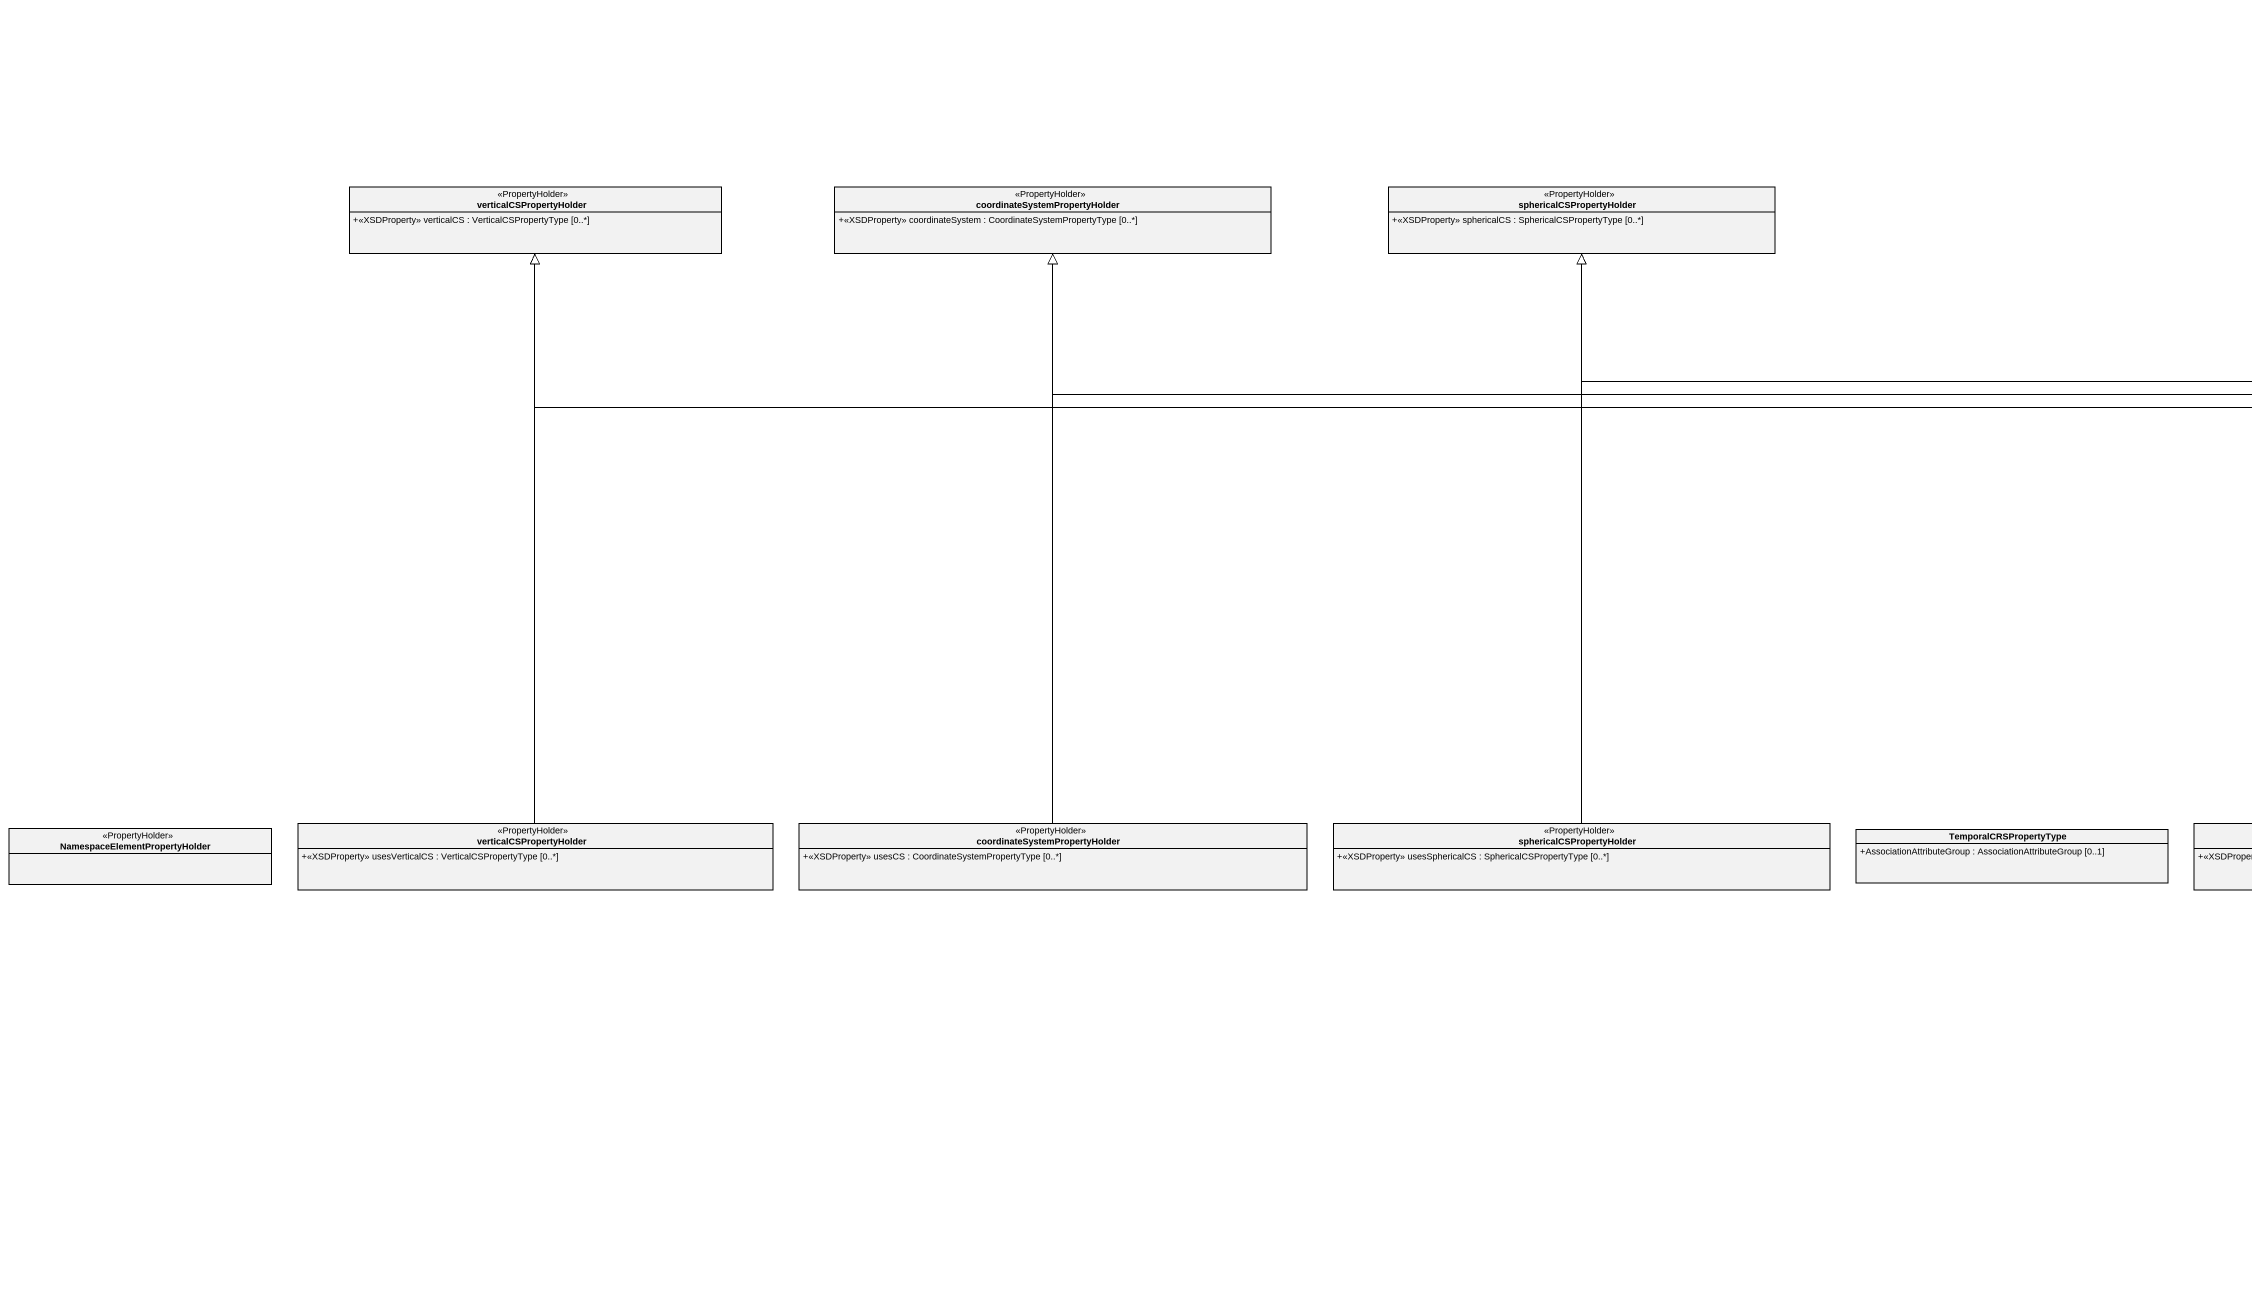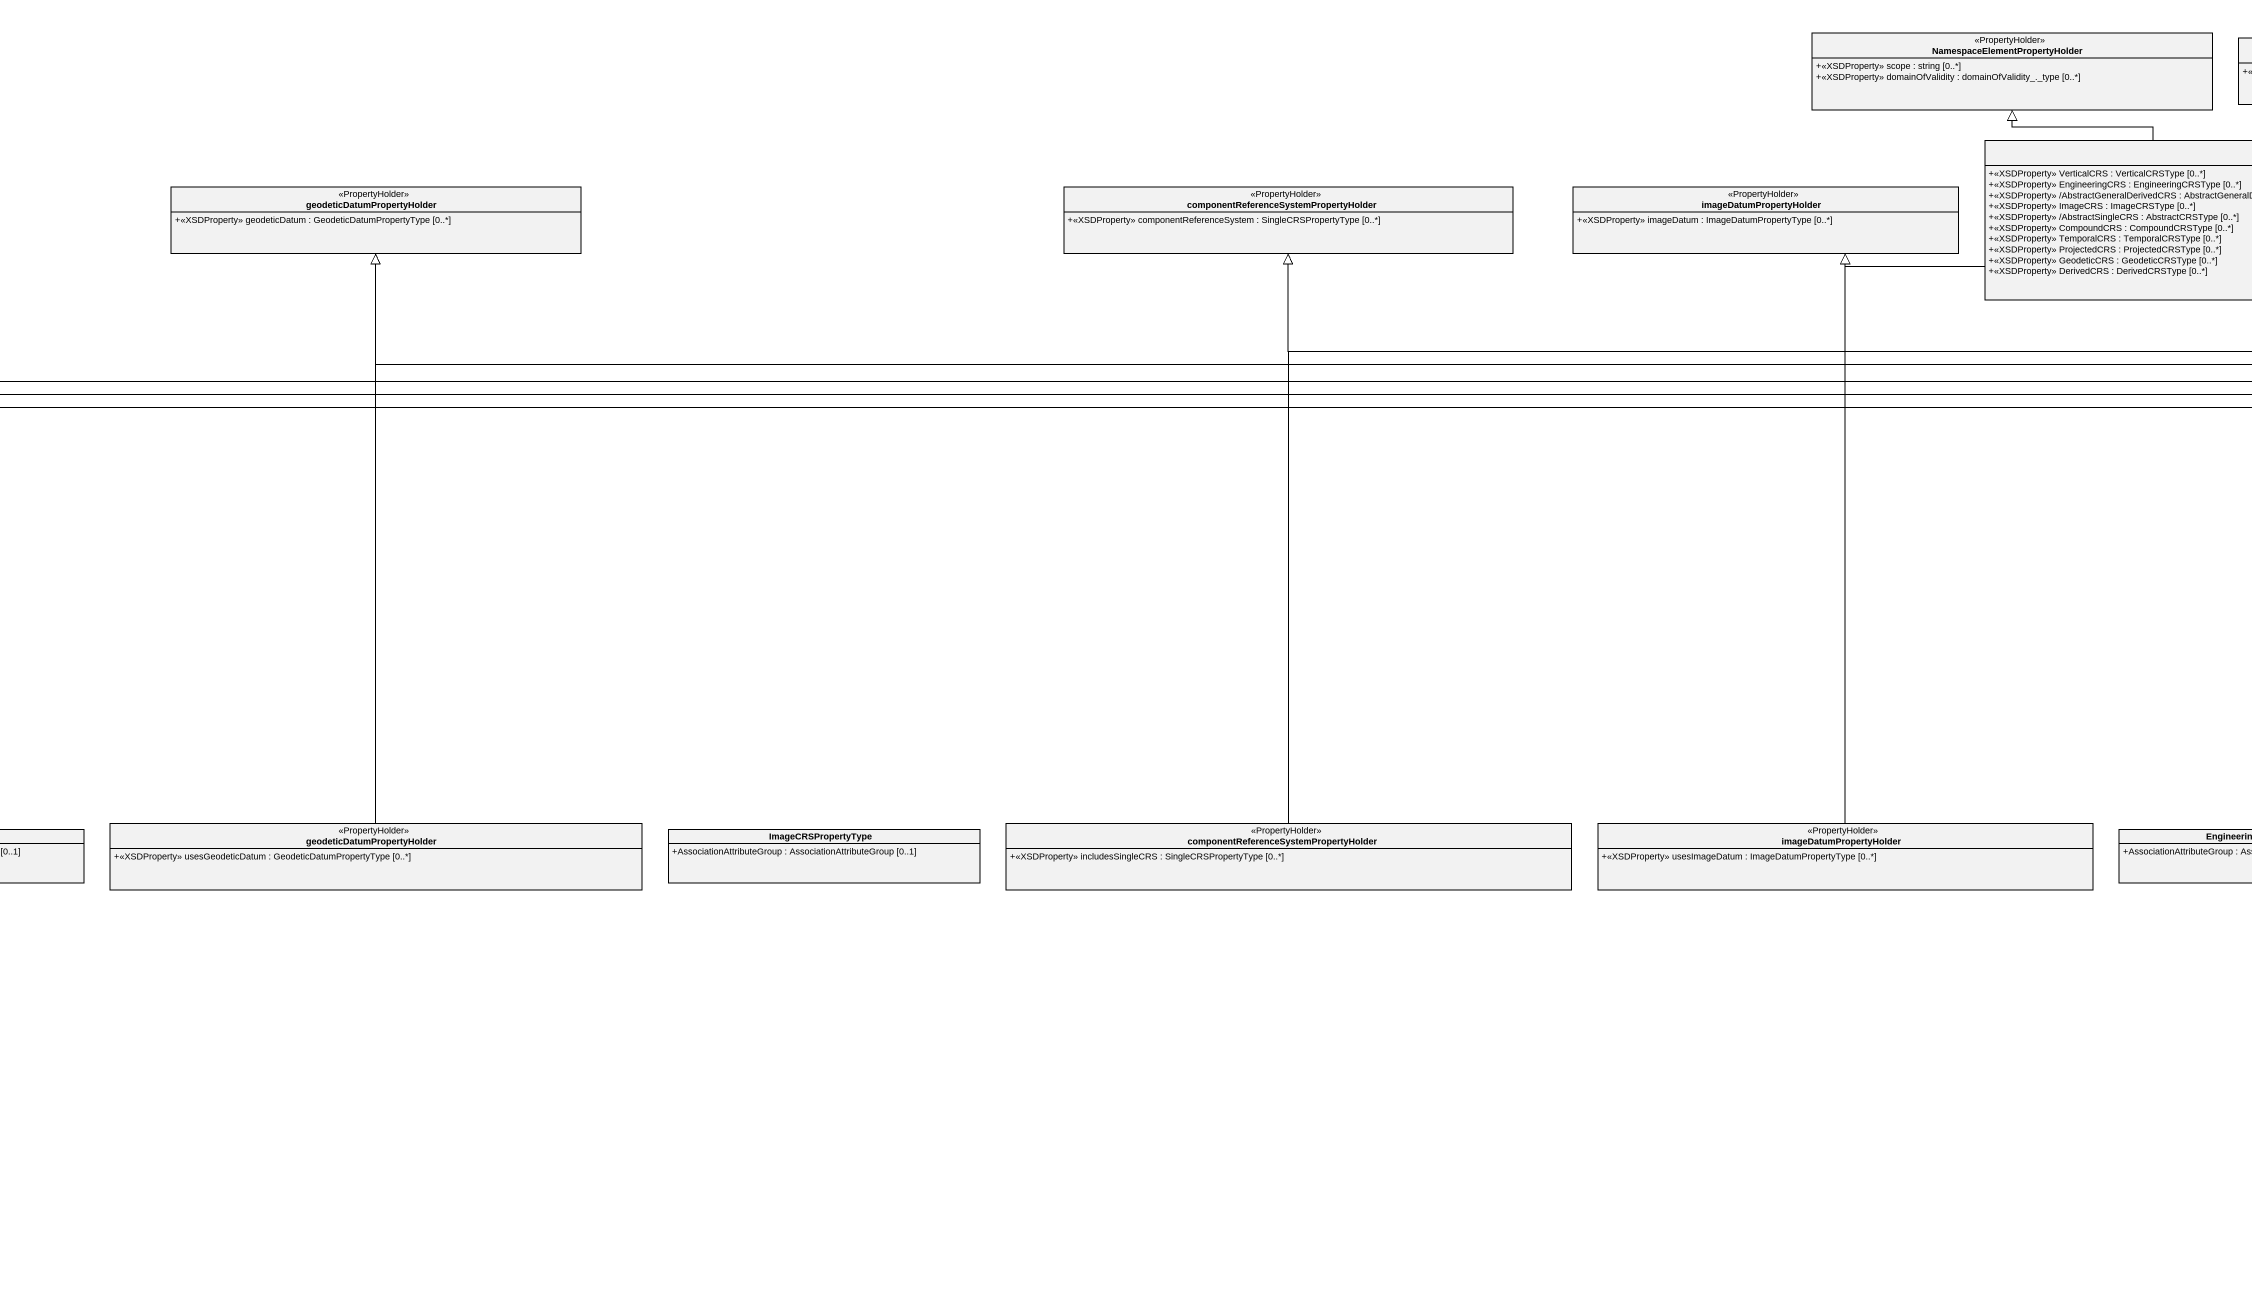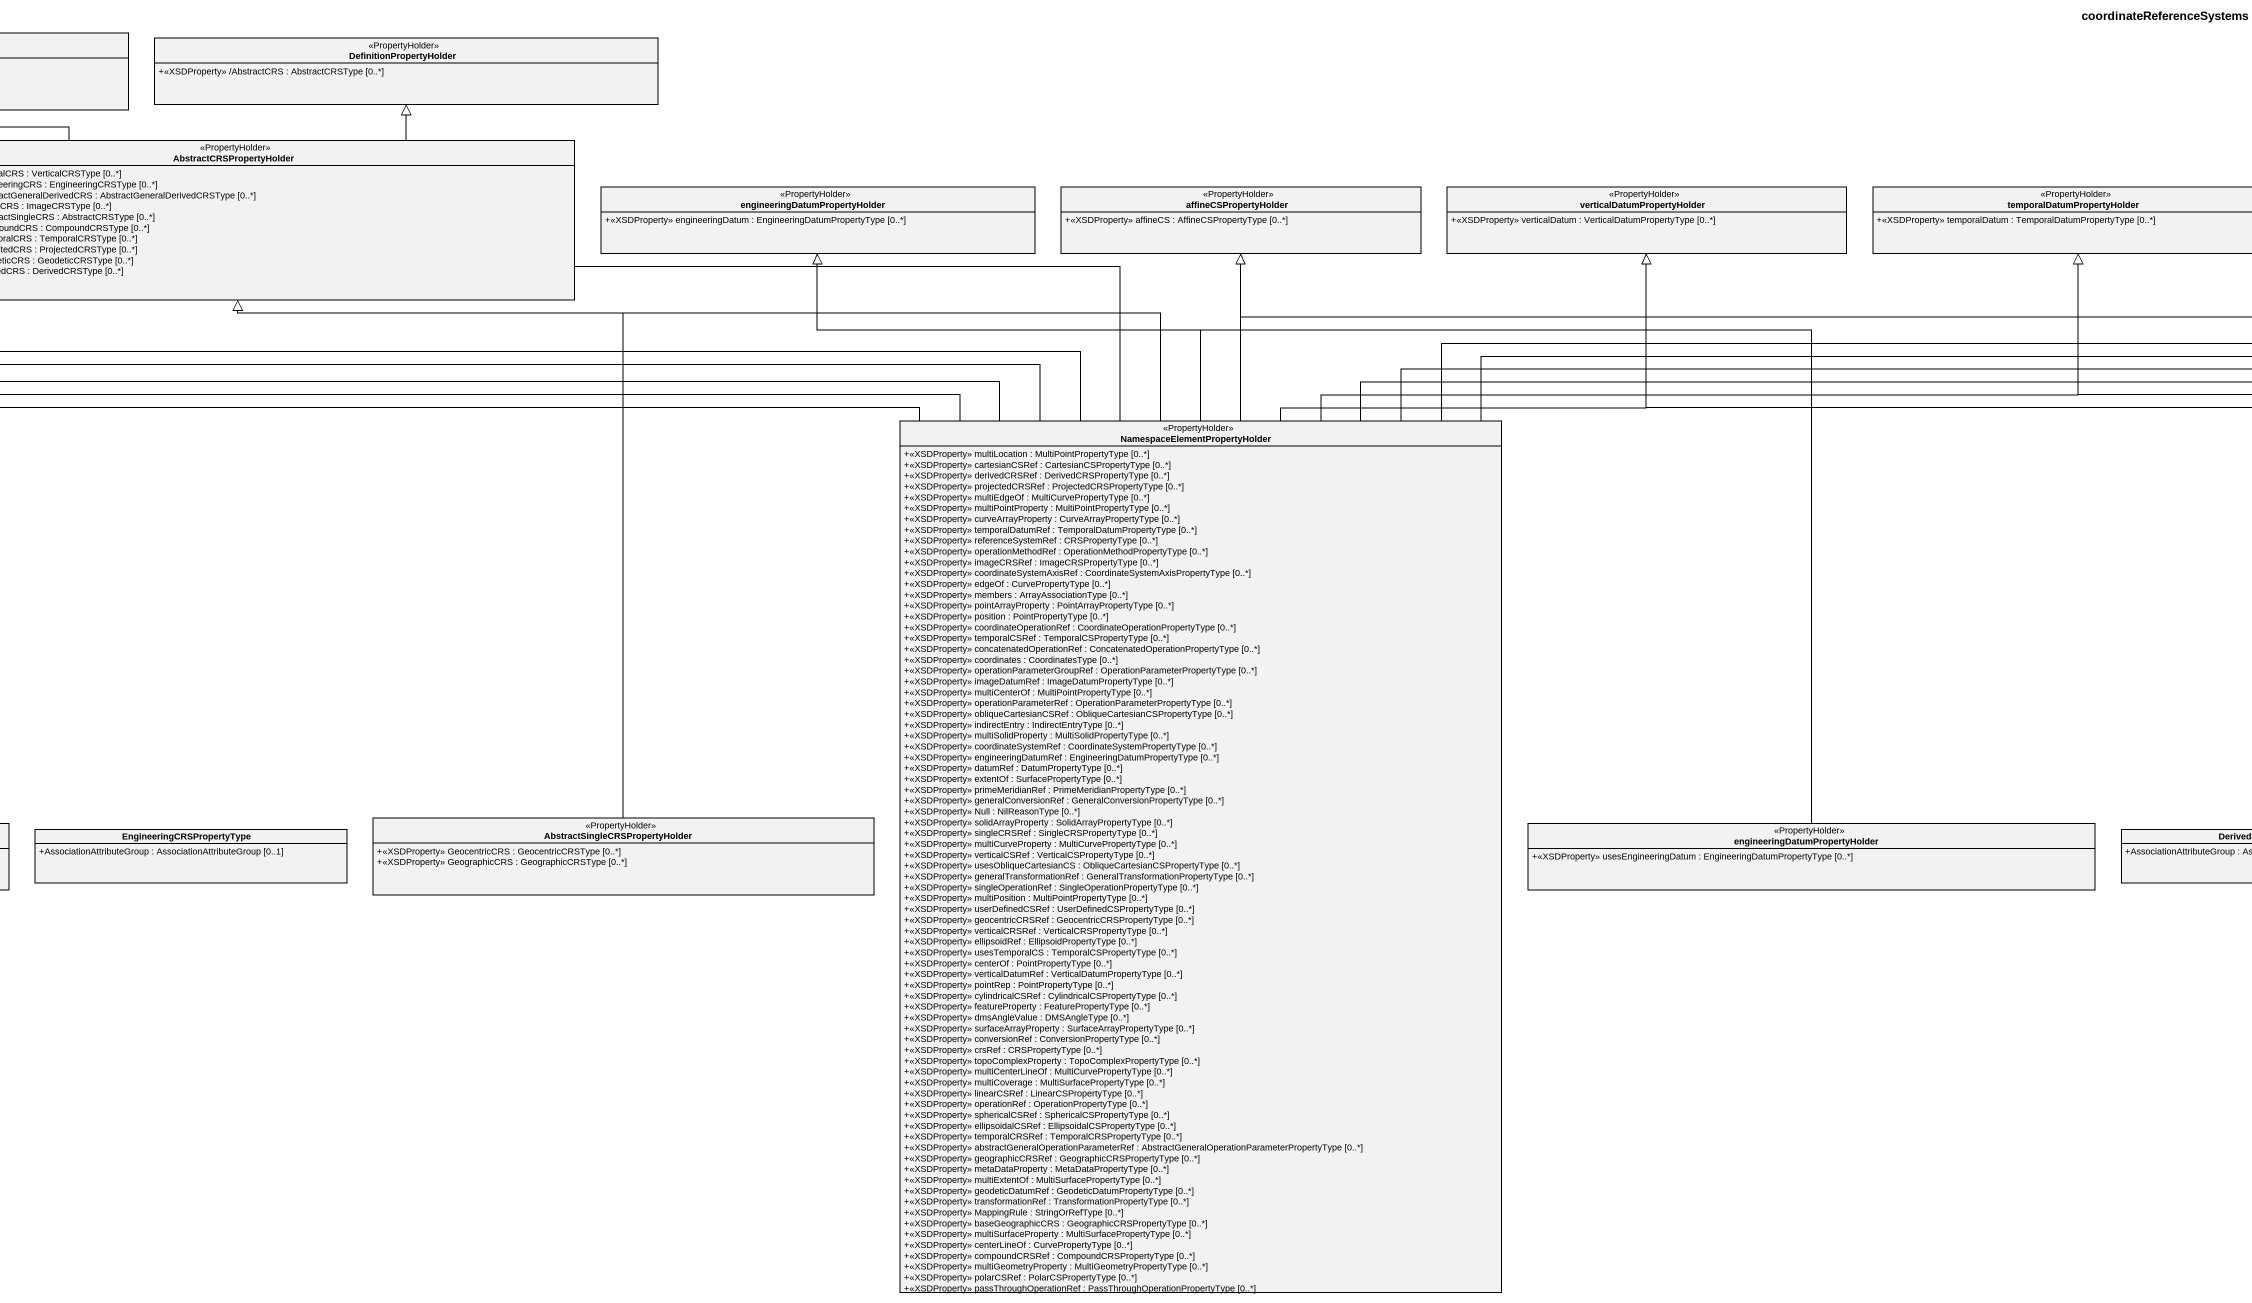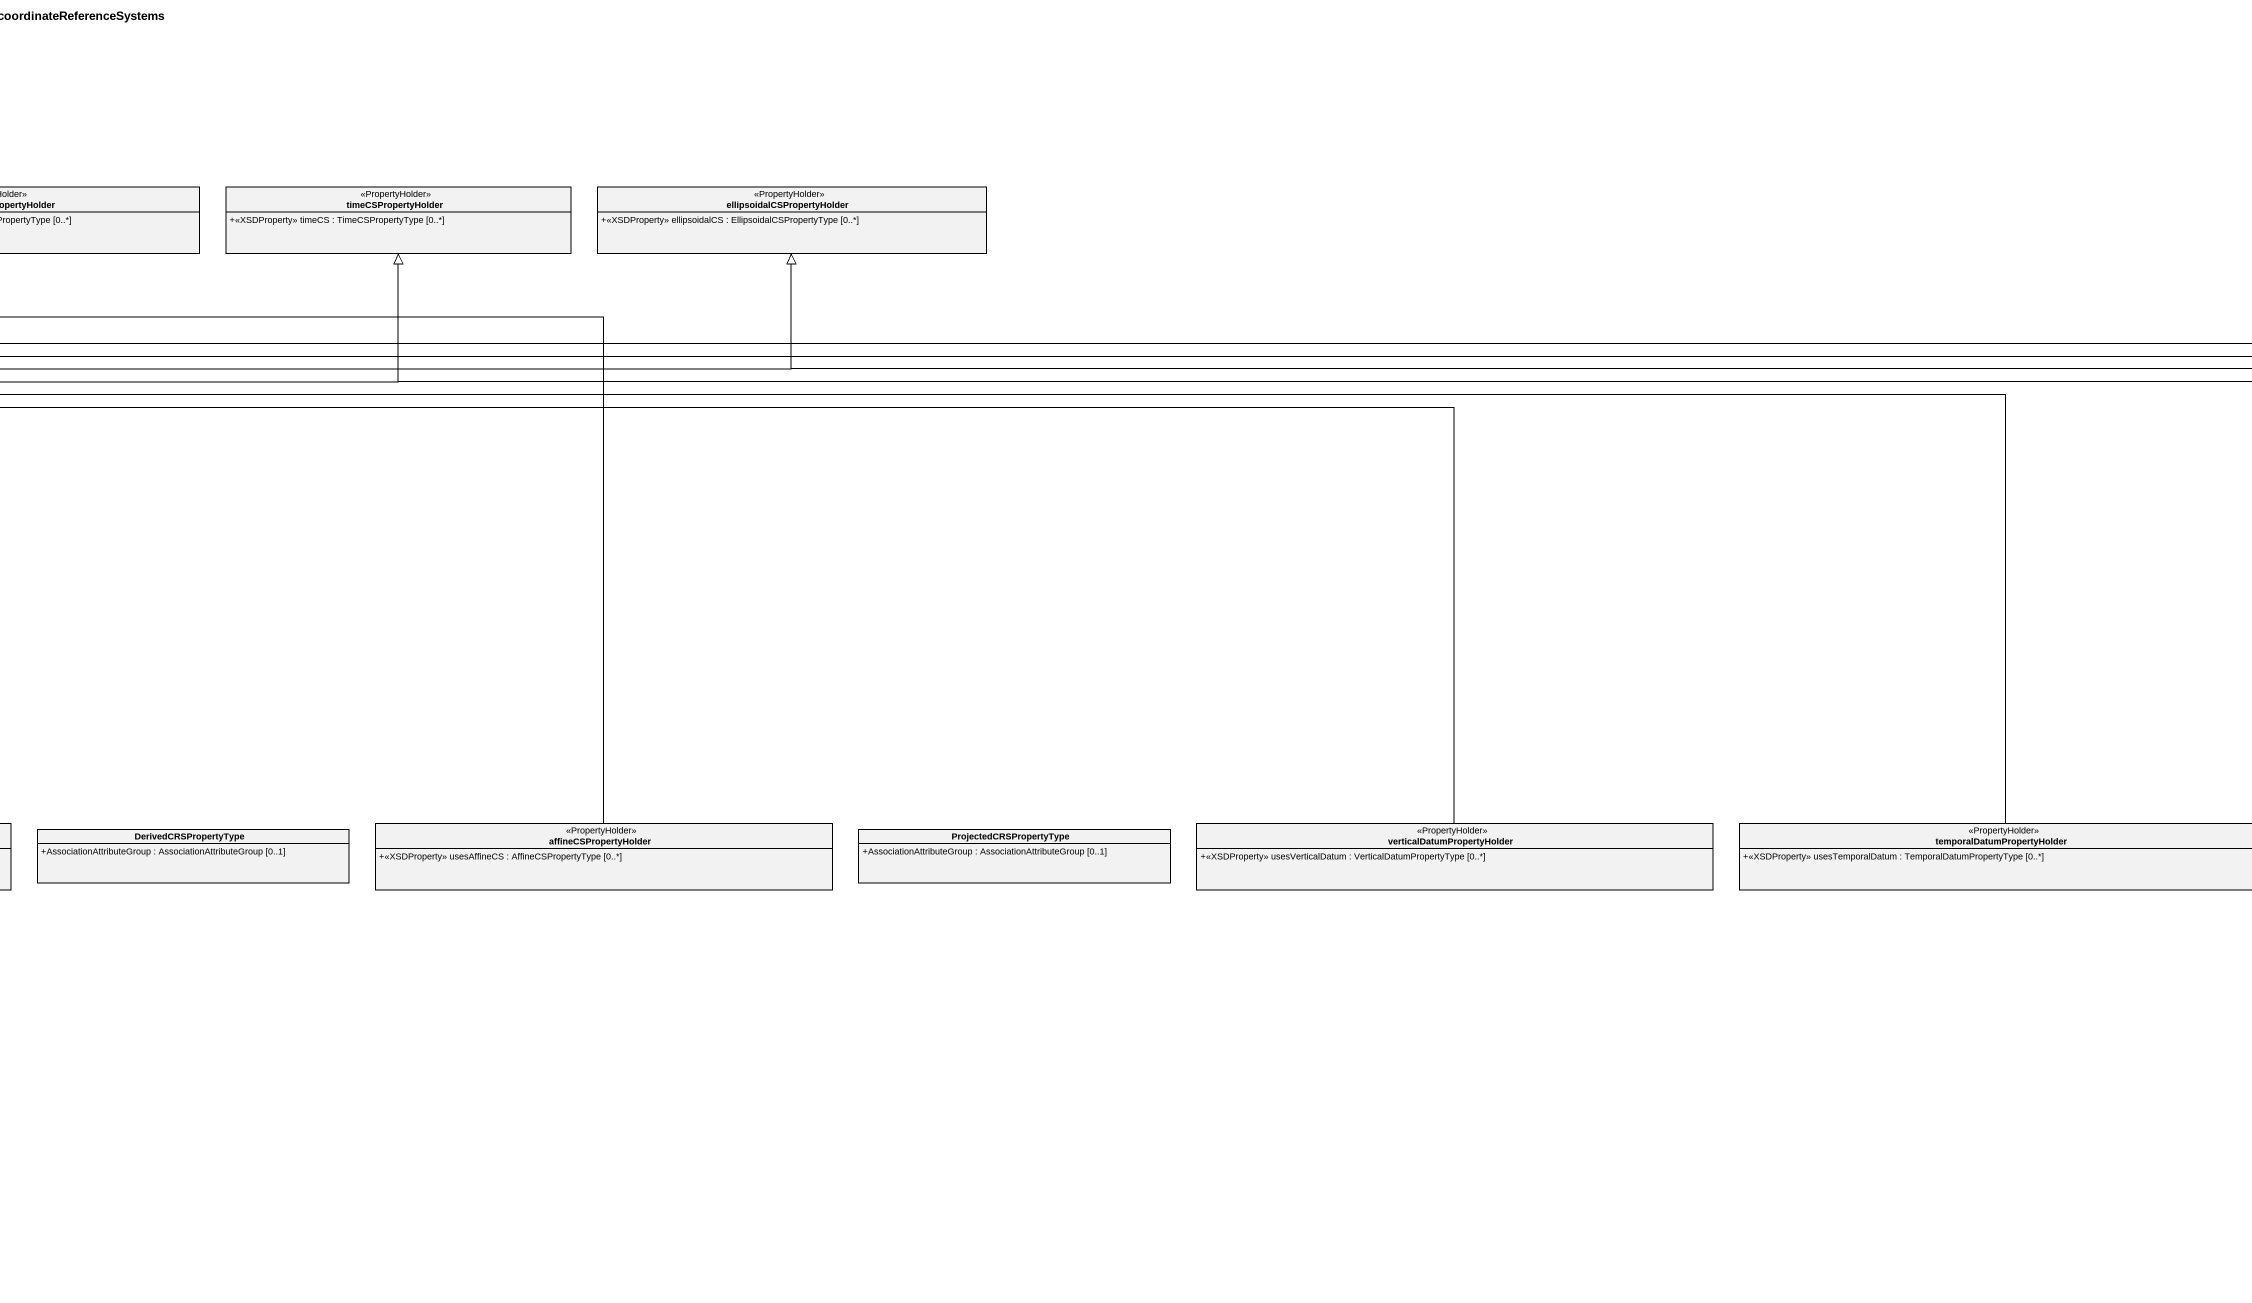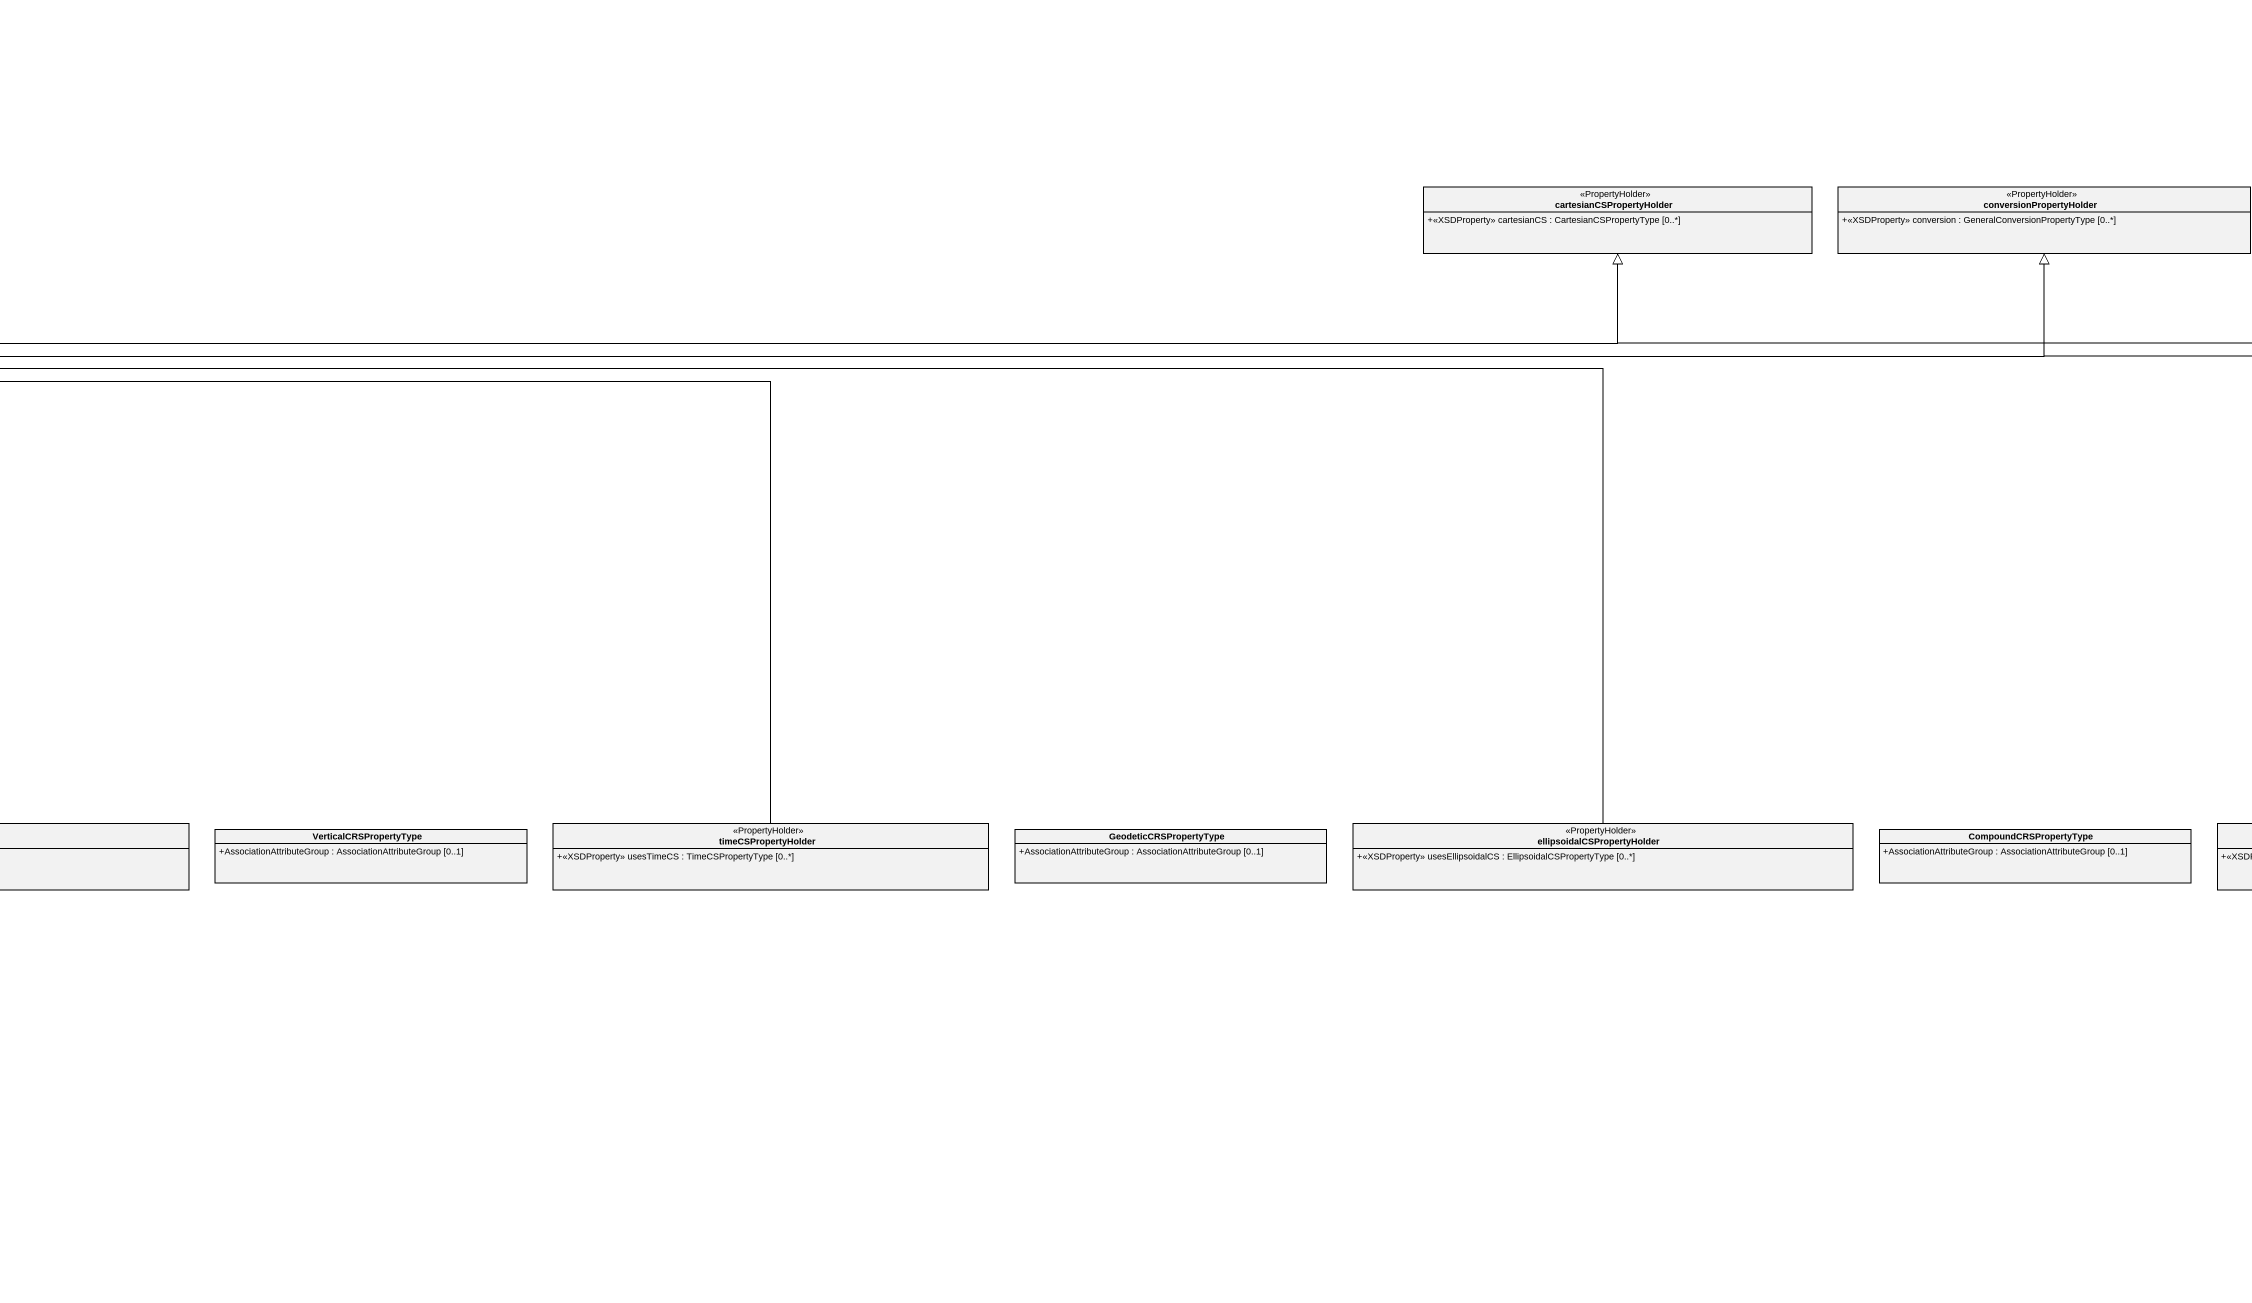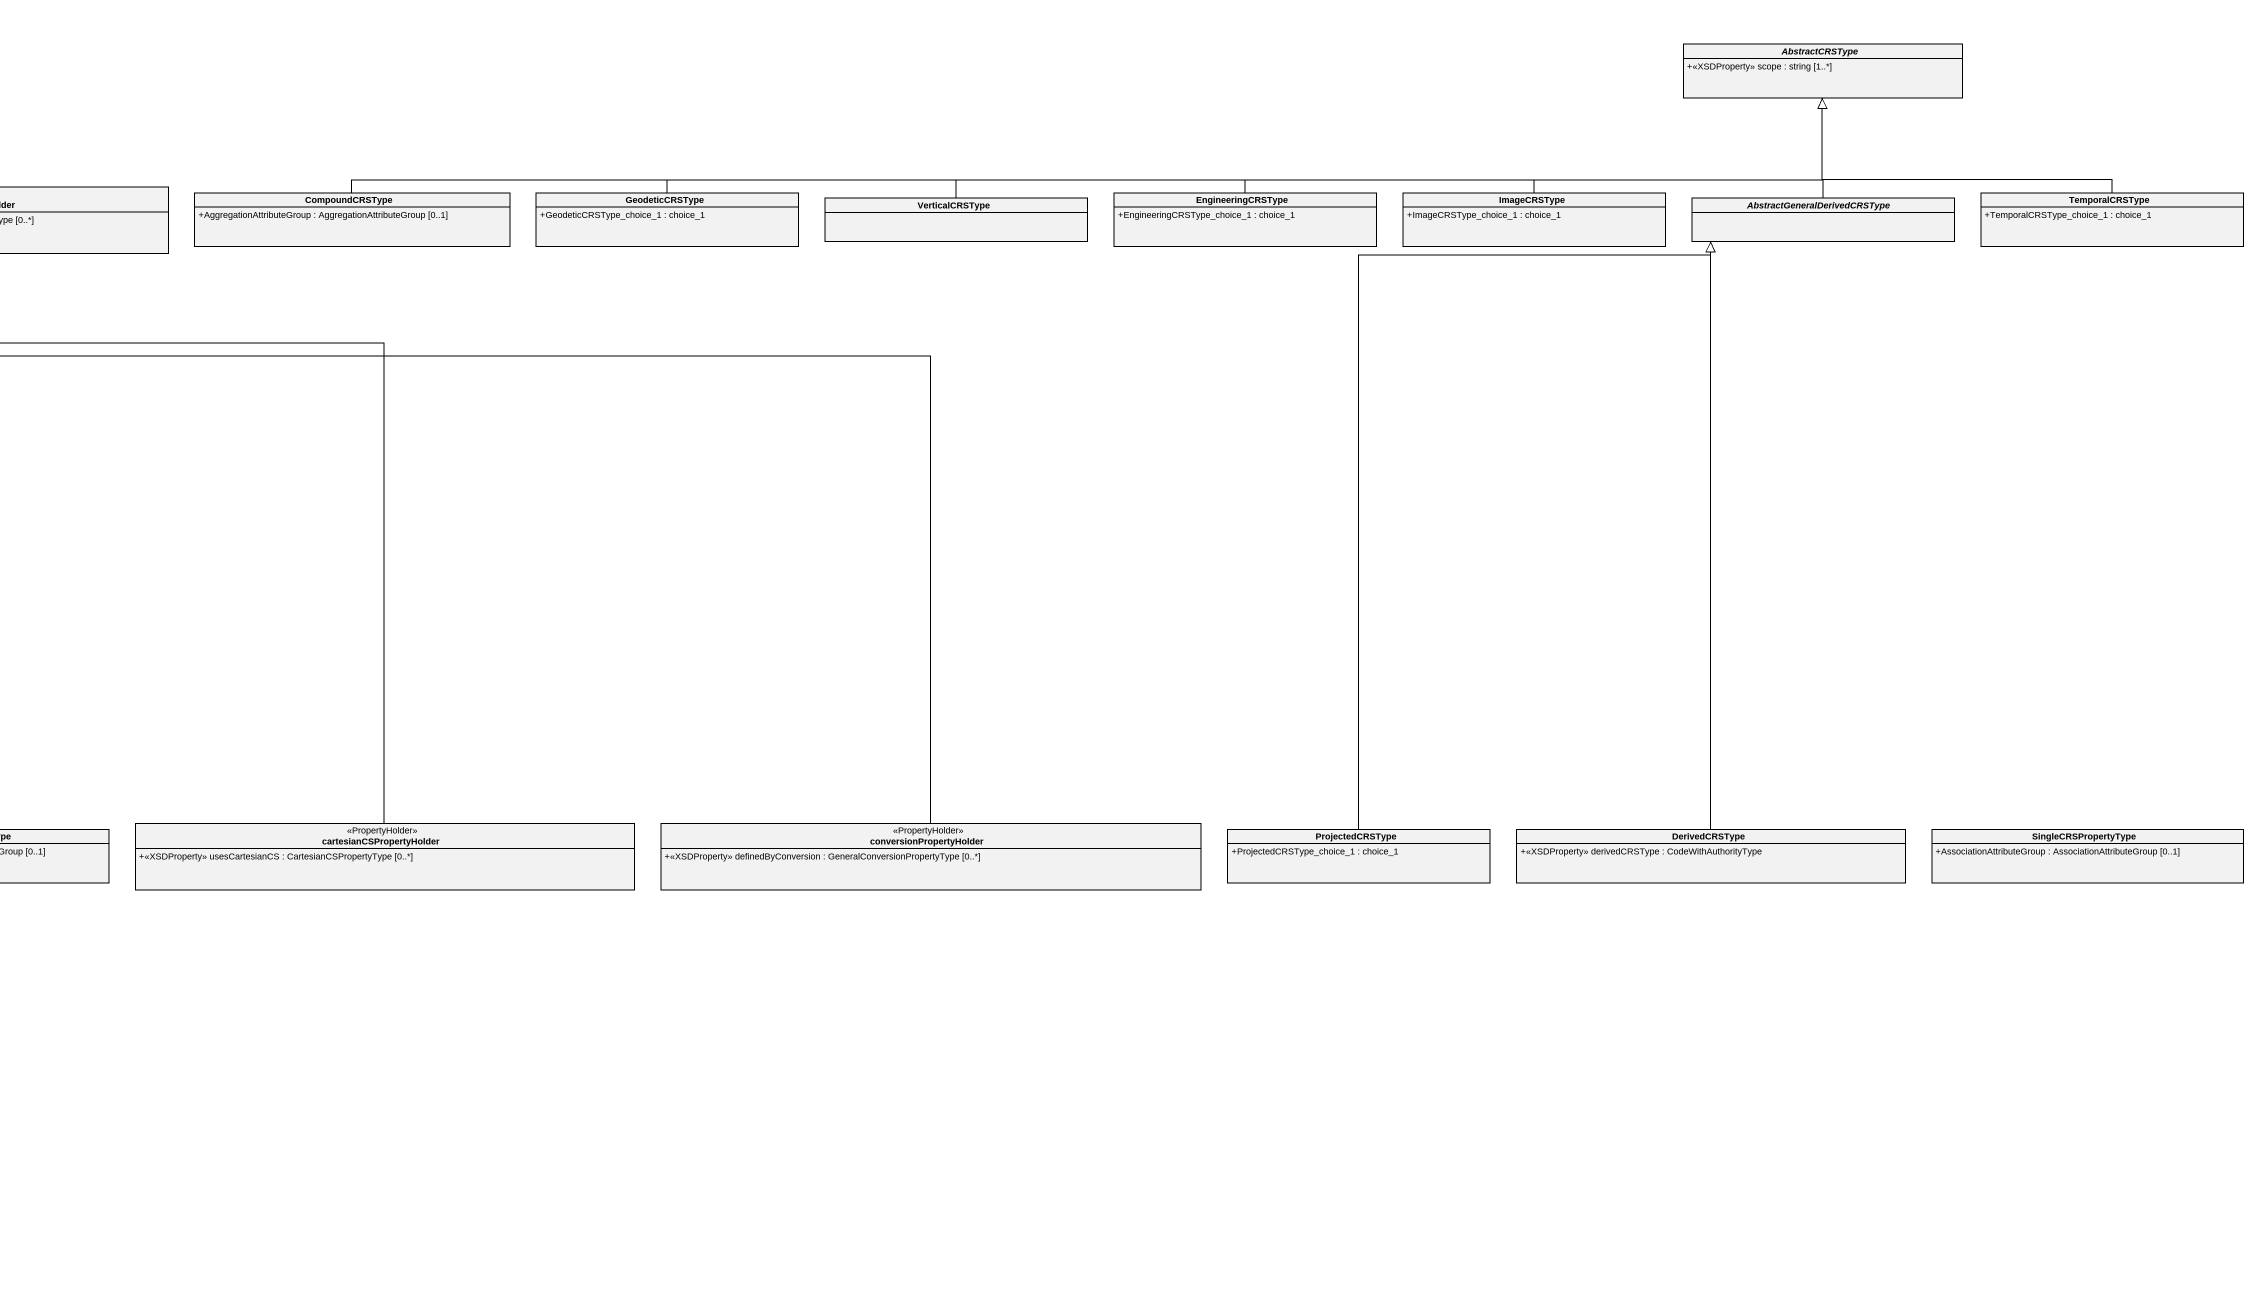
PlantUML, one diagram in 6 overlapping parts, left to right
@startuml
title coordinateReferenceSystems
hide circle
hide empty members
skinparam classAttributeIconSize 0
class "NamespaceElementPropertyHolder" as NamespaceElementPropertyHold <<PropertyHolder>> {
  +<<XSDProperty>> scope : string [0..*]
  +<<XSDProperty>> domainOfValidity : domainOfValidity_._type [0..*]
}
class DefinitionPropertyHolder <<PropertyHolder>> {
  +<<XSDProperty>> /AbstractCRS : AbstractCRSType [0..*]
}
abstract class AbstractCRSType {
  +<<XSDProperty>> scope : string [1..*]
}
class AbstractCRSPropertyHolder <<PropertyHolder>> {
  +<<XSDProperty>> VerticalCRS : VerticalCRSType [0..*]
  +<<XSDProperty>> EngineeringCRS : EngineeringCRSType [0..*]
  +<<XSDProperty>> /AbstractGeneralDerivedCRS : AbstractGeneralDerivedCRSType [0..*]
  +<<XSDProperty>> ImageCRS : ImageCRSType [0..*]
  +<<XSDProperty>> /AbstractSingleCRS : AbstractCRSType [0..*]
  +<<XSDProperty>> CompoundCRS : CompoundCRSType [0..*]
  +<<XSDProperty>> TemporalCRS : TemporalCRSType [0..*]
  +<<XSDProperty>> ProjectedCRS : ProjectedCRSType [0..*]
  +<<XSDProperty>> GeodeticCRS : GeodeticCRSType [0..*]
  +<<XSDProperty>> DerivedCRS : DerivedCRSType [0..*]
}
class verticalCSPropertyHolder <<PropertyHolder>> {
  +<<XSDProperty>> verticalCS : VerticalCSPropertyType [0..*]
}
class "coordinateSystemPropertyHolder" as coordinateSystemPropertyHold <<PropertyHolder>> {
  +<<XSDProperty>> coordinateSystem : CoordinateSystemPropertyType [0..*]
}
class sphericalCSPropertyHolder <<PropertyHolder>> {
  +<<XSDProperty>> sphericalCS : SphericalCSPropertyType [0..*]
}
class geodeticDatumPropertyHolder <<PropertyHolder>> {
  +<<XSDProperty>> geodeticDatum : GeodeticDatumPropertyType [0..*]
}
class "componentReferenceSystemPropertyHolder" as componentReferenceSystemProp <<PropertyHolder>> {
  +<<XSDProperty>> componentReferenceSystem : SingleCRSPropertyType [0..*]
}
class imageDatumPropertyHolder <<PropertyHolder>> {
  +<<XSDProperty>> imageDatum : ImageDatumPropertyType [0..*]
}
class "engineeringDatumPropertyHolder" as engineeringDatumPropertyHold <<PropertyHolder>> {
  +<<XSDProperty>> engineeringDatum : EngineeringDatumPropertyType [0..*]
}
class affineCSPropertyHolder <<PropertyHolder>> {
  +<<XSDProperty>> affineCS : AffineCSPropertyType [0..*]
}
class verticalDatumPropertyHolder <<PropertyHolder>> {
  +<<XSDProperty>> verticalDatum : VerticalDatumPropertyType [0..*]
}
class temporalDatumPropertyHolder <<PropertyHolder>> {
  +<<XSDProperty>> temporalDatum : TemporalDatumPropertyType [0..*]
}
class timeCSPropertyHolder <<PropertyHolder>> {
  +<<XSDProperty>> timeCS : TimeCSPropertyType [0..*]
}
class ellipsoidalCSPropertyHolder <<PropertyHolder>> {
  +<<XSDProperty>> ellipsoidalCS : EllipsoidalCSPropertyType [0..*]
}
class cartesianCSPropertyHolder <<PropertyHolder>> {
  +<<XSDProperty>> cartesianCS : CartesianCSPropertyType [0..*]
}
class conversionPropertyHolder <<PropertyHolder>> {
  +<<XSDProperty>> conversion : GeneralConversionPropertyType [0..*]
}
class CompoundCRSType {
  +AggregationAttributeGroup : AggregationAttributeGroup [0..1]
}
class GeodeticCRSType {
  +GeodeticCRSType_choice_1 : choice_1
}
class VerticalCRSType
class EngineeringCRSType {
  +EngineeringCRSType_choice_1 : choice_1
}
class ImageCRSType {
  +ImageCRSType_choice_1 : choice_1
}
abstract class "AbstractGeneralDerivedCRSType" as AbstractGeneralDerivedCRSTyp
class TemporalCRSType {
  +TemporalCRSType_choice_1 : choice_1
}
class "NamespaceElementPropertyHolder" as NamespaceElementPropertyHold_2 <<PropertyHolder>> {
  +<<XSDProperty>> multiLocation : MultiPointPropertyType [0..*]
  +<<XSDProperty>> cartesianCSRef : CartesianCSPropertyType [0..*]
  +<<XSDProperty>> derivedCRSRef : DerivedCRSPropertyType [0..*]
  +<<XSDProperty>> projectedCRSRef : ProjectedCRSPropertyType [0..*]
  +<<XSDProperty>> multiEdgeOf : MultiCurvePropertyType [0..*]
  +<<XSDProperty>> multiPointProperty : MultiPointPropertyType [0..*]
  +<<XSDProperty>> curveArrayProperty : CurveArrayPropertyType [0..*]
  +<<XSDProperty>> temporalDatumRef : TemporalDatumPropertyType [0..*]
  +<<XSDProperty>> referenceSystemRef : CRSPropertyType [0..*]
  +<<XSDProperty>> operationMethodRef : OperationMethodPropertyType [0..*]
  +<<XSDProperty>> imageCRSRef : ImageCRSPropertyType [0..*]
  +<<XSDProperty>> coordinateSystemAxisRef : CoordinateSystemAxisPropertyType [0..*]
  +<<XSDProperty>> edgeOf : CurvePropertyType [0..*]
  +<<XSDProperty>> members : ArrayAssociationType [0..*]
  +<<XSDProperty>> pointArrayProperty : PointArrayPropertyType [0..*]
  +<<XSDProperty>> position : PointPropertyType [0..*]
  +<<XSDProperty>> coordinateOperationRef : CoordinateOperationPropertyType [0..*]
  +<<XSDProperty>> temporalCSRef : TemporalCSPropertyType [0..*]
  +<<XSDProperty>> concatenatedOperationRef : ConcatenatedOperationPropertyType [0..*]
  +<<XSDProperty>> coordinates : CoordinatesType [0..*]
  +<<XSDProperty>> operationParameterGroupRef : OperationParameterPropertyType [0..*]
  +<<XSDProperty>> imageDatumRef : ImageDatumPropertyType [0..*]
  +<<XSDProperty>> multiCenterOf : MultiPointPropertyType [0..*]
  +<<XSDProperty>> operationParameterRef : OperationParameterPropertyType [0..*]
  +<<XSDProperty>> obliqueCartesianCSRef : ObliqueCartesianCSPropertyType [0..*]
  +<<XSDProperty>> indirectEntry : IndirectEntryType [0..*]
  +<<XSDProperty>> multiSolidProperty : MultiSolidPropertyType [0..*]
  +<<XSDProperty>> coordinateSystemRef : CoordinateSystemPropertyType [0..*]
  +<<XSDProperty>> engineeringDatumRef : EngineeringDatumPropertyType [0..*]
  +<<XSDProperty>> datumRef : DatumPropertyType [0..*]
  +<<XSDProperty>> extentOf : SurfacePropertyType [0..*]
  +<<XSDProperty>> primeMeridianRef : PrimeMeridianPropertyType [0..*]
  +<<XSDProperty>> generalConversionRef : GeneralConversionPropertyType [0..*]
  +<<XSDProperty>> Null : NilReasonType [0..*]
  +<<XSDProperty>> solidArrayProperty : SolidArrayPropertyType [0..*]
  +<<XSDProperty>> singleCRSRef : SingleCRSPropertyType [0..*]
  +<<XSDProperty>> multiCurveProperty : MultiCurvePropertyType [0..*]
  +<<XSDProperty>> verticalCSRef : VerticalCSPropertyType [0..*]
  +<<XSDProperty>> usesObliqueCartesianCS : ObliqueCartesianCSPropertyType [0..*]
  +<<XSDProperty>> generalTransformationRef : GeneralTransformationPropertyType [0..*]
  +<<XSDProperty>> singleOperationRef : SingleOperationPropertyType [0..*]
  +<<XSDProperty>> multiPosition : MultiPointPropertyType [0..*]
  +<<XSDProperty>> userDefinedCSRef : UserDefinedCSPropertyType [0..*]
  +<<XSDProperty>> geocentricCRSRef : GeocentricCRSPropertyType [0..*]
  +<<XSDProperty>> verticalCRSRef : VerticalCRSPropertyType [0..*]
  +<<XSDProperty>> ellipsoidRef : EllipsoidPropertyType [0..*]
  +<<XSDProperty>> usesTemporalCS : TemporalCSPropertyType [0..*]
  +<<XSDProperty>> centerOf : PointPropertyType [0..*]
  +<<XSDProperty>> verticalDatumRef : VerticalDatumPropertyType [0..*]
  +<<XSDProperty>> pointRep : PointPropertyType [0..*]
  +<<XSDProperty>> cylindricalCSRef : CylindricalCSPropertyType [0..*]
  +<<XSDProperty>> featureProperty : FeaturePropertyType [0..*]
  +<<XSDProperty>> dmsAngleValue : DMSAngleType [0..*]
  +<<XSDProperty>> surfaceArrayProperty : SurfaceArrayPropertyType [0..*]
  +<<XSDProperty>> conversionRef : ConversionPropertyType [0..*]
  +<<XSDProperty>> crsRef : CRSPropertyType [0..*]
  +<<XSDProperty>> topoComplexProperty : TopoComplexPropertyType [0..*]
  +<<XSDProperty>> multiCenterLineOf : MultiCurvePropertyType [0..*]
  +<<XSDProperty>> multiCoverage : MultiSurfacePropertyType [0..*]
  +<<XSDProperty>> linearCSRef : LinearCSPropertyType [0..*]
  +<<XSDProperty>> operationRef : OperationPropertyType [0..*]
  +<<XSDProperty>> sphericalCSRef : SphericalCSPropertyType [0..*]
  +<<XSDProperty>> ellipsoidalCSRef : EllipsoidalCSPropertyType [0..*]
  +<<XSDProperty>> temporalCRSRef : TemporalCRSPropertyType [0..*]
  +<<XSDProperty>> abstractGeneralOperationParameterRef : AbstractGeneralOperationParameterPropertyType [0..*]
  +<<XSDProperty>> geographicCRSRef : GeographicCRSPropertyType [0..*]
  +<<XSDProperty>> metaDataProperty : MetaDataPropertyType [0..*]
  +<<XSDProperty>> multiExtentOf : MultiSurfacePropertyType [0..*]
  +<<XSDProperty>> geodeticDatumRef : GeodeticDatumPropertyType [0..*]
  +<<XSDProperty>> transformationRef : TransformationPropertyType [0..*]
  +<<XSDProperty>> MappingRule : StringOrRefType [0..*]
  +<<XSDProperty>> baseGeographicCRS : GeographicCRSPropertyType [0..*]
  +<<XSDProperty>> multiSurfaceProperty : MultiSurfacePropertyType [0..*]
  +<<XSDProperty>> centerLineOf : CurvePropertyType [0..*]
  +<<XSDProperty>> compoundCRSRef : CompoundCRSPropertyType [0..*]
  +<<XSDProperty>> multiGeometryProperty : MultiGeometryPropertyType [0..*]
  +<<XSDProperty>> polarCSRef : PolarCSPropertyType [0..*]
  +<<XSDProperty>> passThroughOperationRef : PassThroughOperationPropertyType [0..*]
}
class "AbstractSingleCRSPropertyHolder" as AbstractSingleCRSPropertyHol <<PropertyHolder>> {
  +<<XSDProperty>> GeocentricCRS : GeocentricCRSType [0..*]
  +<<XSDProperty>> GeographicCRS : GeographicCRSType [0..*]
}
class "NamespaceElementPropertyHolder" as NamespaceElementPropertyHold_3 <<PropertyHolder>>
class "verticalCSPropertyHolder" as verticalCSPropertyHolder_2 <<PropertyHolder>> {
  +<<XSDProperty>> usesVerticalCS : VerticalCSPropertyType [0..*]
}
class "coordinateSystemPropertyHolder" as coordinateSystemPropertyHold_2 <<PropertyHolder>> {
  +<<XSDProperty>> usesCS : CoordinateSystemPropertyType [0..*]
}
class "sphericalCSPropertyHolder" as sphericalCSPropertyHolder_2 <<PropertyHolder>> {
  +<<XSDProperty>> usesSphericalCS : SphericalCSPropertyType [0..*]
}
class TemporalCRSPropertyType {
  +AssociationAttributeGroup : AssociationAttributeGroup [0..1]
}
class "geodeticDatumPropertyHolder" as geodeticDatumPropertyHolder_2 <<PropertyHolder>> {
  +<<XSDProperty>> usesGeodeticDatum : GeodeticDatumPropertyType [0..*]
}
class ImageCRSPropertyType {
  +AssociationAttributeGroup : AssociationAttributeGroup [0..1]
}
class "componentReferenceSystemPropertyHolder" as componentReferenceSystemProp_2 <<PropertyHolder>> {
  +<<XSDProperty>> includesSingleCRS : SingleCRSPropertyType [0..*]
}
class "imageDatumPropertyHolder" as imageDatumPropertyHolder_2 <<PropertyHolder>> {
  +<<XSDProperty>> usesImageDatum : ImageDatumPropertyType [0..*]
}
class EngineeringCRSPropertyType {
  +AssociationAttributeGroup : AssociationAttributeGroup [0..1]
}
class "engineeringDatumPropertyHolder" as engineeringDatumPropertyHold_2 <<PropertyHolder>> {
  +<<XSDProperty>> usesEngineeringDatum : EngineeringDatumPropertyType [0..*]
}
class DerivedCRSPropertyType {
  +AssociationAttributeGroup : AssociationAttributeGroup [0..1]
}
class "affineCSPropertyHolder" as affineCSPropertyHolder_2 <<PropertyHolder>> {
  +<<XSDProperty>> usesAffineCS : AffineCSPropertyType [0..*]
}
class ProjectedCRSPropertyType {
  +AssociationAttributeGroup : AssociationAttributeGroup [0..1]
}
class "verticalDatumPropertyHolder" as verticalDatumPropertyHolder_2 <<PropertyHolder>> {
  +<<XSDProperty>> usesVerticalDatum : VerticalDatumPropertyType [0..*]
}
class "temporalDatumPropertyHolder" as temporalDatumPropertyHolder_2 <<PropertyHolder>> {
  +<<XSDProperty>> usesTemporalDatum : TemporalDatumPropertyType [0..*]
}
class VerticalCRSPropertyType {
  +AssociationAttributeGroup : AssociationAttributeGroup [0..1]
}
class "timeCSPropertyHolder" as timeCSPropertyHolder_2 <<PropertyHolder>> {
  +<<XSDProperty>> usesTimeCS : TimeCSPropertyType [0..*]
}
class GeodeticCRSPropertyType {
  +AssociationAttributeGroup : AssociationAttributeGroup [0..1]
}
class "ellipsoidalCSPropertyHolder" as ellipsoidalCSPropertyHolder_2 <<PropertyHolder>> {
  +<<XSDProperty>> usesEllipsoidalCS : EllipsoidalCSPropertyType [0..*]
}
class CompoundCRSPropertyType {
  +AssociationAttributeGroup : AssociationAttributeGroup [0..1]
}
class "cartesianCSPropertyHolder" as cartesianCSPropertyHolder_2 <<PropertyHolder>> {
  +<<XSDProperty>> usesCartesianCS : CartesianCSPropertyType [0..*]
}
class "conversionPropertyHolder" as conversionPropertyHolder_2 <<PropertyHolder>> {
  +<<XSDProperty>> definedByConversion : GeneralConversionPropertyType [0..*]
}
class ProjectedCRSType {
  +ProjectedCRSType_choice_1 : choice_1
}
class DerivedCRSType {
  +<<XSDProperty>> derivedCRSType : CodeWithAuthorityType
}
class SingleCRSPropertyType {
  +AssociationAttributeGroup : AssociationAttributeGroup [0..1]
}
AbstractCRSPropertyHolder -left-|> NamespaceElementPropertyHold
AbstractCRSPropertyHolder -up-|> DefinitionPropertyHolder
CompoundCRSType -right-|> AbstractCRSType
GeodeticCRSType -right-|> AbstractCRSType
VerticalCRSType -right-|> AbstractCRSType
EngineeringCRSType -right-|> AbstractCRSType
ImageCRSType -right-|> AbstractCRSType
AbstractGeneralDerivedCRSTyp -up-|> AbstractCRSType
TemporalCRSType -left-|> AbstractCRSType
NamespaceElementPropertyHold_2 -up-|> AbstractCRSPropertyHolder
NamespaceElementPropertyHold_2 -left-|> verticalCSPropertyHolder
NamespaceElementPropertyHold_2 -left-|> coordinateSystemPropertyHold
NamespaceElementPropertyHold_2 -left-|> sphericalCSPropertyHolder
NamespaceElementPropertyHold_2 -left-|> geodeticDatumPropertyHolder
NamespaceElementPropertyHold_2 -left-|> componentReferenceSystemProp
NamespaceElementPropertyHold_2 -left-|> imageDatumPropertyHolder
NamespaceElementPropertyHold_2 -up-|> engineeringDatumPropertyHold
NamespaceElementPropertyHold_2 -up-|> affineCSPropertyHolder
NamespaceElementPropertyHold_2 -up-|> verticalDatumPropertyHolder
NamespaceElementPropertyHold_2 -up-|> temporalDatumPropertyHolder
NamespaceElementPropertyHold_2 -right-|> timeCSPropertyHolder
NamespaceElementPropertyHold_2 -right-|> ellipsoidalCSPropertyHolder
NamespaceElementPropertyHold_2 -right-|> cartesianCSPropertyHolder
NamespaceElementPropertyHold_2 -right-|> conversionPropertyHolder
AbstractSingleCRSPropertyHol -up-|> AbstractCRSPropertyHolder
verticalCSPropertyHolder_2 -up-|> verticalCSPropertyHolder
coordinateSystemPropertyHold_2 -up-|> coordinateSystemPropertyHold
sphericalCSPropertyHolder_2 -up-|> sphericalCSPropertyHolder
geodeticDatumPropertyHolder_2 -up-|> geodeticDatumPropertyHolder
componentReferenceSystemProp_2 -up-|> componentReferenceSystemProp
imageDatumPropertyHolder_2 -up-|> imageDatumPropertyHolder
engineeringDatumPropertyHold_2 -up-|> engineeringDatumPropertyHold
affineCSPropertyHolder_2 -left-|> affineCSPropertyHolder
verticalDatumPropertyHolder_2 -left-|> verticalDatumPropertyHolder
temporalDatumPropertyHolder_2 -left-|> temporalDatumPropertyHolder
timeCSPropertyHolder_2 -left-|> timeCSPropertyHolder
ellipsoidalCSPropertyHolder_2 -left-|> ellipsoidalCSPropertyHolder
cartesianCSPropertyHolder_2 -up-|> cartesianCSPropertyHolder
conversionPropertyHolder_2 -up-|> conversionPropertyHolder
ProjectedCRSType -up-|> AbstractGeneralDerivedCRSTyp
DerivedCRSType -up-|> AbstractGeneralDerivedCRSTyp
@enduml
